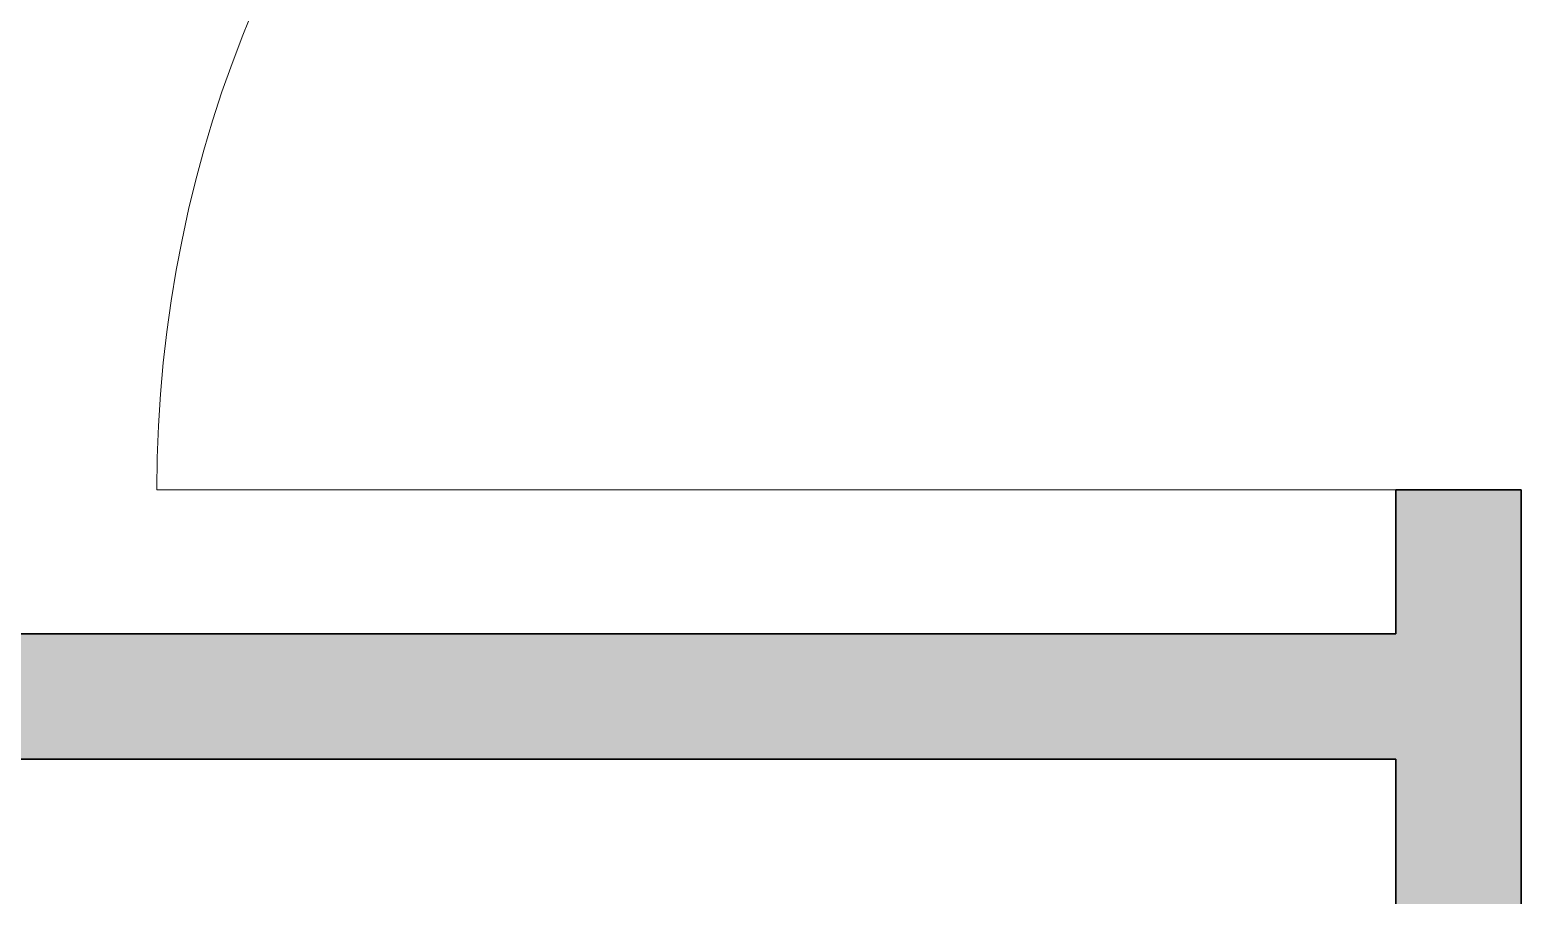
# Model space of a CAD drawing. Header units: millimetres. Extents: x 155927 to 317870, y -36033 to 97293.
# Drawn here: x 160035 to 161251, y 17745 to 18450 of the extents above; entities that cross this region are included whole.
import ezdxf

# ---------------------------------------------------------------- set-up
doc = ezdxf.new("R2010")
doc.units = ezdxf.units.MM
doc.header["$MEASUREMENT"] = 0
for name, color, linetype, lineweight in [('A-DOOR', 4, 'CONTINUOUS', 9), ('A-WALL-PATT', 7, 'CONTINUOUS', 9), ('I-WALL', 7, 'CONTINUOUS', 9)]:
    doc.layers.add(name, color=color, linetype=linetype, lineweight=lineweight)

msp = doc.modelspace()

# ---------------------------------------------------------------- hatches: boundary and pattern name
at = {"layer": 'A-WALL-PATT'}
h = msp.add_hatch(color=256, dxfattribs=at)
h.paths.add_polyline_path([(161148.8, 15107.6), (161250.8, 15107.6), (161250.8, 15810.2), (161148.8, 15810.2), (161148.8, 15209.6)], flags=0)
h.paths.add_polyline_path([(161250.8, 16820.2), (161250.8, 18075.1), (161148.8, 18075.1), (161148.8, 16820.2)], flags=0)
h.paths.add_polyline_path([(161148.8, 19085.1), (161250.8, 19085.1), (161250.8, 20775.1), (161148.8, 20775.1), (161148.8, 19362.3)], flags=0)
h.paths.add_polyline_path([(161148.8, 21785.1), (161250.8, 21785.1), (161250.8, 23475.1), (161148.8, 23475.1), (161148.8, 21965.2)], flags=0)
h.paths.add_polyline_path([(161148.8, 24485.1), (161250.8, 24485.1), (161250.8, 26057.6), (161148.8, 26057.6), (161148.8, 24568.2)], flags=0)
msp.add_hatch(color=256, dxfattribs=at).paths.add_polyline_path([(159481.8, 17855.6), (161148.8, 17855.6), (161148.8, 17957.6), (157247.9, 17957.6), (157247.9, 17855.6), (159181, 17855.6)], flags=0)

# ---------------------------------------------------------------- linework, layer by layer
at = {"layer": 'A-DOOR'}
msp.add_line((161148.8, 18075.1), (160138.8, 18075.1), dxfattribs=at)
msp.add_arc((161148.8, 18075.1), 1010, 90, 180, dxfattribs=at)
at = {"layer": 'I-WALL', "lineweight": 30}
for p, q in [((161148.8, 18075.1), (161148.8, 17957.6)), ((161250.8, 18075.1), (161148.8, 18075.1)), ((161250.8, 16820.2), (161250.8, 18075.1)), ((161148.8, 17957.6), (157247.9, 17957.6)), ((157247.9, 17855.6), (161148.8, 17855.6)), ((161148.8, 17855.6), (161148.8, 16820.2))]:
    msp.add_line(p, q, dxfattribs=at)

doc.saveas('drawing.dxf')
